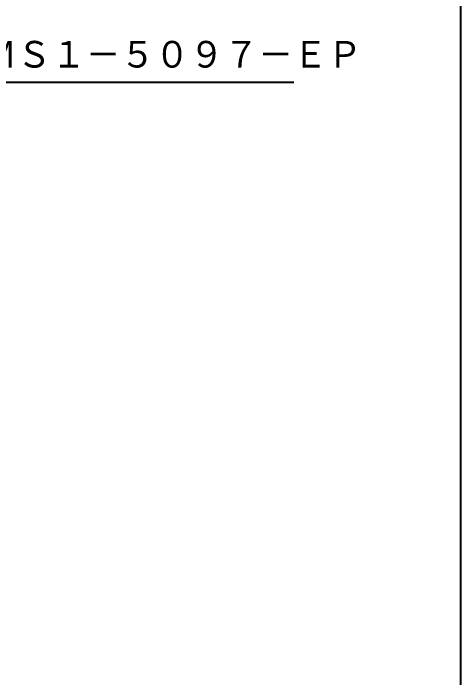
# Model space of a CAD drawing. Units: millimetres at full size. Extents: x -1560 to 1602, y -1094 to 1094.
# Drawn here: x 1117 to 1560, y -471 to 187 of the extents above; entities that cross this region are included whole.
import ezdxf
from ezdxf.enums import TextEntityAlignment as Align

# ---------------------------------------------------------------- set-up
doc = ezdxf.new("R2010")
doc.units = ezdxf.units.MM
doc.header["$LTSCALE"] = 11.8857
doc.layers.add('0-0_GR1-16', color=134, linetype='Continuous')
doc.layers.add('0-1_GR1', color=134, linetype='Continuous')
doc.styles.add('ＭＳ ゴシック', font='')
doc.styles.get('ＭＳ ゴシック').set_extended_font_data('MS Gothic')

# ---------------------------------------------------------------- blocks, each defined once
blk = doc.blocks.new('BLKF023')
at = {"layer": '0-0_GR1-16', "color": 5}
blk.add_lwpolyline([(120, 104), (3240, 104), (3240, 2264), (120, 2264)], close=True, dxfattribs=at)

msp = doc.modelspace()

# ---------------------------------------------------------------- linework, layer by layer
at = {"layer": '0-1_GR1'}
msp.add_lwpolyline([(898.3, 31), (971.41, 118.43), (1394.77, 118.43)], dxfattribs=at)

# ---------------------------------------------------------------- block references
at = {"layer": '0-0_GR1-16'}
msp.add_blockref('BLKF023', (-1680, -1169.95), dxfattribs=at)

# ---------------------------------------------------------------- texts
at = {"layer": '0-1_GR1', "style": 'ＭＳ ゴシック', "width": 0.95}
msp.add_text('ＣＮＶＭＳ１－５０９７－ＥＰ', height=26.39, dxfattribs=at).set_placement((983.41, 124.83), align=Align.BOTTOM_LEFT)

doc.saveas('drawing.dxf')
